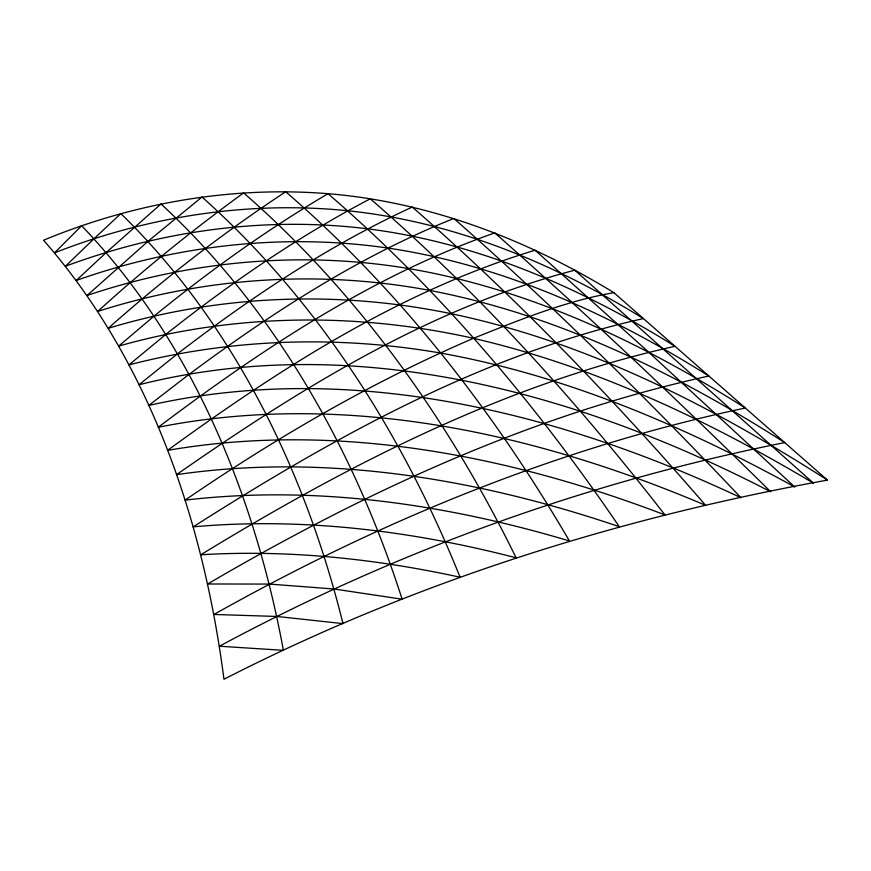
<?xml version="1.0" encoding="UTF-8"?>
<svg xmlns="http://www.w3.org/2000/svg" width="871" height="871" viewBox="0 0 871 871"><rect width="100%" height="100%" fill="white"/><g stroke="black" fill="none" stroke-linecap="round" stroke-linejoin="round"><path stroke-width="1.31" d="M827.45 480.106C618.214 517.842 413.529 582.242 223.967 679.249C203.509 521.228 149.986 361.596 43.55 240.222C133.132 203.106 231.174 185.85 328.008 193.7C429.828 202.018 527.227 239.634 613.892 292.656L827.45 480.106C711.716 405.93 586.771 342.085 451.33 313.734C338.024 290.097 219.1 294.768 108.254 328.291C164.086 278.666 223.292 232.829 285.699 191.751C399.789 290.185 493.672 411.112 569.427 540.956C445.342 503.928 314.344 484.886 185.077 500.139C276.118 437.797 371.95 381.944 473.421 338.318C519.094 320.071 565.203 301.126 613.892 292.656M81.656 225.741L54.546 252.83C147.373 216.454 248.518 200.591 347.91 210.771C453.519 221.724 553.662 263.064 643.408 318.568C480.803 354.987 332.602 438.167 193.188 526.846C301.66 517.102 410.981 530.635 516.1 557.788C449.12 420.976 358.83 293.32 243.619 192.883C192.916 229.77 144.118 269.259 97.715 311.426C204.489 277.272 319.45 269.672 429.664 290.391C557.375 314.856 675.831 373.049 784.717 442.599C587.49 481.913 396.534 551.005 219.416 646.217L283.391 650.332C254.789 495.185 191.903 340.997 81.656 225.741M94.09 238.676L65.467 266.221C161.549 230.467 265.895 216.215 367.845 228.855C477.907 242.726 581.501 287.942 674.992 346.288C505.3 383.991 348.16 464.776 200.744 554.783C287.768 549.514 375.042 558.67 460.073 577.223C402.761 434.4 317.403 299.896 201.985 196.998L148.255 241.104L87.056 295.487C190.041 260.788 301.268 250.63 408.586 268.551C529.622 289.15 642.286 342.749 745.315 408.009C558.54 447.574 380.05 521.098 213.95 614.458L276.978 616.461L342.989 623.614C305.351 471.766 233.831 323.74 120.851 213.591L94.09 238.676M106.338 252.394L76.31 280.429C175.746 245.219 283.445 232.862 388.02 248.083C503.209 265.143 610.941 314.453 708.863 376.011C531.19 414.89 363.958 492.387 207.701 583.984L269.509 584.071L334.312 589.036L402.119 599.204C354.769 451.396 275.693 310.022 161.004 203.945L106.338 252.394M154.047 316.119L118.652 346.114C233.842 313.353 356.794 312.21 473.421 338.318C594.272 366.201 707.383 419.996 813.503 483.187L574.795 270.195C429.196 308.094 298.873 389.533 176.508 474.662C325.645 452.953 477.667 478.647 619.27 526.683C536.242 404.569 440.04 290.25 328.008 193.7C266.842 229.748 209.04 271.273 154.047 316.119M165.719 334.508L128.897 364.927C230.303 338.536 337.142 335.161 440.291 352.995C565.508 375.455 683.779 425.93 794.744 486.976L648.536 352.047L535.121 250.206C400.649 290.947 280.32 368.379 167.537 450.372C335.368 421.444 507.532 454.847 664.889 514.892C576.558 400.987 479.344 293.244 370.284 198.795C297.621 236.781 229.879 283.598 165.719 334.508M177.281 353.985L138.968 384.775C354.094 330.392 578.475 392.342 770.672 491.734C680.817 403.262 589.319 316.391 494.815 232.895C371.754 275.922 261.746 349.369 158.228 427.247C343.37 390.491 534.522 432.539 705.63 505.343C614.305 399.887 517.45 298.829 412.299 207.058C328.084 245.742 250.565 297.599 177.281 353.985M188.735 374.606L148.723 405.472C349.5 359.941 558.344 411.809 740.971 497.733C649.145 400.791 554.163 306.646 453.845 218.458C358.21 256.695 271.099 313.386 188.735 374.606"/></g></svg>
